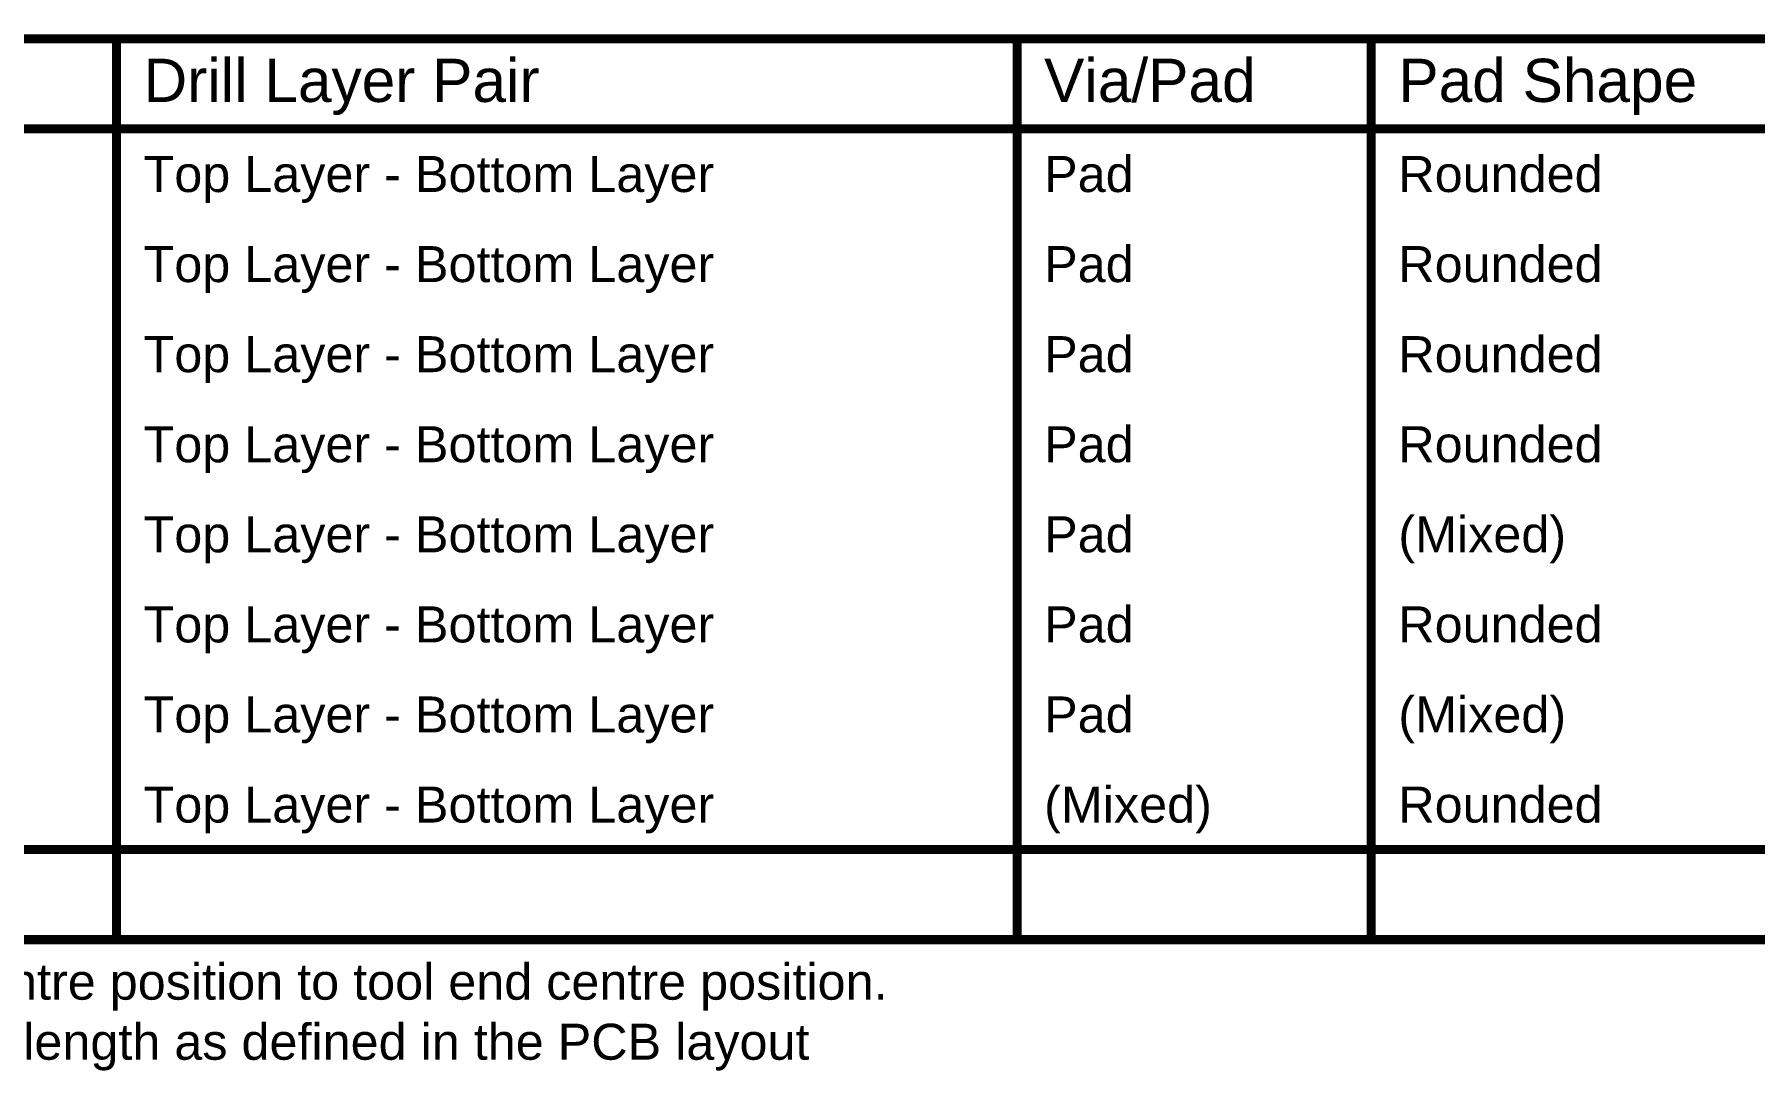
# Model space of a CAD drawing. Header units: inches. Extents: x -6 to 430, y 0 to 90.
# Drawn here: x 143.6 to 216.4, y 1.5 to 45.3 of the extents above; entities that cross this region are included whole.
import ezdxf

# ---------------------------------------------------------------- set-up
doc = ezdxf.new("R2010")
doc.units = ezdxf.units.IN
doc.layers.add('Drill Drawing', color=1, linetype='Continuous')
doc.styles.add('Arial', font='', dxfattribs={"height": 0.2})
doc.styles.get('Arial').set_extended_font_data('Arial')

msp = doc.modelspace()

# ---------------------------------------------------------------- linework, layer by layer
at = {"layer": 'Drill Drawing'}
for points in [[(57.667, 45.126, 0.381, 0.381, 0), (429.976, 45.126, 0.381, 0.381, 0)], [(147.077, 7.026, 0.381, 0.381, 0), (147.077, 45.126, 0.381, 0.381, 0)], [(185.166, 7.026, 0.381, 0.381, 0), (185.166, 45.126, 0.381, 0.381, 0)], [(200.148, 7.026, 0.381, 0.381, 0), (200.148, 45.126, 0.381, 0.381, 0)], [(57.667, 41.316, 0.381, 0.381, 0), (429.976, 41.316, 0.381, 0.381, 0)], [(57.667, 10.836, 0.381, 0.381, 0), (429.976, 10.836, 0.381, 0.381, 0)], [(57.667, 7.026, 0.381, 0.381, 0), (429.976, 7.026, 0.381, 0.381, 0)]]:
    msp.add_lwpolyline(points, format="xyseb", dxfattribs=at)
for points in [[(146.982, 45.126, 0.191, 0.191, 1), (147.172, 45.126, 0.191, 0.191, 1)], [(185.07, 45.126, 0.191, 0.191, 1), (185.261, 45.126, 0.191, 0.191, 1)], [(200.053, 45.126, 0.191, 0.191, 1), (200.243, 45.126, 0.191, 0.191, 1)], [(146.982, 7.026, 0.191, 0.191, 1), (147.172, 7.026, 0.191, 0.191, 1)], [(185.07, 7.026, 0.191, 0.191, 1), (185.261, 7.026, 0.191, 0.191, 1)], [(200.053, 7.026, 0.191, 0.191, 1), (200.243, 7.026, 0.191, 0.191, 1)]]:
    msp.add_lwpolyline(points, format="xyseb", close=True, dxfattribs=at)

# ---------------------------------------------------------------- texts
at = {"layer": 'Drill Drawing', "style": 'Arial'}
for s, height, p in [('Drill Layer Pair', 1.8288, (148.22, 42.459)), ('Via/Pad', 1.8288, (186.309, 42.459)), ('Pad Shape', 1.8288, (201.291, 42.459)), ('Top Layer - Bottom Layer', 1.524, (148.22, 38.649)), ('Pad', 1.524, (186.309, 38.649)), ('Rounded', 1.524, (201.291, 38.649)), ('Pad', 1.524, (186.309, 34.839)), ('Rounded', 1.524, (201.291, 34.839)), ('Top Layer - Bottom Layer', 1.524, (148.22, 34.839)), ('Top Layer - Bottom Layer', 1.524, (148.22, 31.029)), ('Pad', 1.524, (186.309, 31.029)), ('Rounded', 1.524, (201.291, 31.029)), ('Top Layer - Bottom Layer', 1.524, (148.22, 27.219)), ('Pad', 1.524, (186.309, 27.219)), ('Rounded', 1.524, (201.291, 27.219)), ('Top Layer - Bottom Layer', 1.524, (148.22, 23.409)), ('Pad', 1.524, (186.309, 23.409)), ('(Mixed)', 1.524, (201.291, 23.409)), ('Top Layer - Bottom Layer', 1.524, (148.22, 19.599)), ('Pad', 1.524, (186.309, 19.599)), ('Rounded', 1.524, (201.291, 19.599)), ('Top Layer - Bottom Layer', 1.524, (148.22, 15.789)), ('Pad', 1.524, (186.309, 15.789)), ('(Mixed)', 1.524, (201.291, 15.789)), ('Top Layer - Bottom Layer', 1.524, (148.22, 11.979)), ('(Mixed)', 1.524, (186.309, 11.979)), ('Rounded', 1.524, (201.291, 11.979)), ('= Calculated from tool start centre position to tool end centre position.', 1.524, (114.192, 4.487)), (' = Routed Path Length + Tool Size = Slot length as defined in the PCB layout', 1.524, (103.781, 1.947))]:
    msp.add_text(s, height=height, dxfattribs=at).set_placement(p)

doc.saveas('drawing.dxf')
